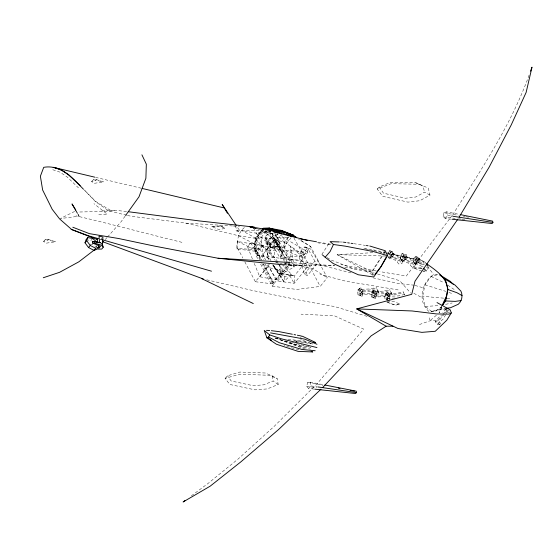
<?xml version="1.0" encoding="UTF-8"?>
<svg xmlns="http://www.w3.org/2000/svg" width="560" height="560" viewBox="0 0 560 560"><rect width="100%" height="100%" fill="white"/><g stroke="black" fill="none" stroke-linecap="round" stroke-linejoin="round"><path stroke-width="0.42" stroke-dasharray="2.8 2.1" d="M280.812 265.804L280.371 274.757L294.133 266.924L290.591 246.498L304.472 258.44L307.685 251.79L283.745 237.713L277.83 237.37L267.085 240.856L267.799 257.586L269.234 259.749L267.799 257.586M387.345 254.912L389.956 250.726L393.708 252.182L393.421 257.271L392.154 256.284L389.193 250.691L389.956 250.726L390.635 252.364L393.071 253.309L392.882 256.606L393.421 257.271L389.487 258.958L388.787 257.726L391.734 254.989L392.399 251.937L389.193 250.691L387.849 252.84M402.367 261.807L400.232 257.768L402.843 253.575L403.522 255.213L405.958 256.158L405.769 259.455L406.301 260.12L402.367 261.807L399.847 257.117L402.073 253.54L406.595 255.031L406.301 260.12L405.034 259.133L402.073 253.54L406.595 255.031M417.557 260.701L412.783 259.98L413.168 260.624L415.779 256.438L419.531 257.894L419.244 262.983L417.977 261.996L415.016 256.403L415.779 256.438L416.458 258.076L418.894 259.021L418.705 262.318L419.244 262.983L415.31 264.67L414.61 263.438L417.557 260.701L418.222 257.649L415.016 256.403L412.783 259.98L415.31 264.67M279.503 242.165L279.265 245.147L275.674 246.939L270.683 247.954L269.605 245.973L270.144 242.928L274.421 239.967L277.263 240.786L279.503 242.165L277.522 237.65L275.786 235.753L271.124 233.212L267.862 234.402L265.524 236.124L265.062 237.895L266.126 243.726L267.862 245.623L271.845 247.541L277.487 246.036L283.304 252.889M291.116 237.692L282.142 249.417L274.134 247.562L261.751 245.721L255.171 251.251L236.81 248.969C236.908 240.737 238.077 231.728 245.504 226.751M277.795 261.807L270.242 251.811L267.085 240.856L270.053 243.677L277.263 240.786L275.786 235.753L271.117 237.503L267.862 234.402L265.524 236.124L267.295 240.583L270.144 242.928L270.683 247.954L280.455 249.886L277.83 237.37L270.053 243.677L267.351 250.418L280.455 249.886L274.421 239.967M441.854 306.572L435.323 311.577L429.065 311.64C417.123 301.441 421.533 282.443 433.734 274.442L438.585 274.526M260.827 259.469C252.854 249.732 254.723 237.755 262.878 229.005M261.87 263.564L272.384 283.416L273.952 283.717L288.26 265.888L270.872 233.044L265.538 231.532L262.101 231.7C255.955 235.949 254.086 243.488 254.996 250.579L259.847 259.742M267.106 231.833L263.669 232.001C257.523 236.25 255.654 243.782 256.564 250.88L261.415 260.043M288.491 236.831L287.364 238.021L286.447 243.453L280.175 258.279L255.78 254.989L254.513 244.832L255.276 238.392L258.937 232.771L262.255 229.432M451.472 219.184L445.41 218.54L443.065 216.853L443.8 212.709L446.6 211.841L459.375 214.417M446.243 308.665L431.662 311.43L425.264 306.453L422.688 296.296L424.928 284.837L431.123 276.458L438.907 274.358M402.444 261.009L399.644 259.518L396.543 255.423L390.635 252.364L388.941 255.08L390.334 257.705L396.242 260.764L398.748 263.97L401.891 263.76L402.444 261.009L398.979 256.368L393.071 253.309M415.331 263.858L412.531 262.367L409.43 258.272L403.522 255.213L401.828 257.929L403.214 260.554L409.122 263.613L411.628 266.826L414.778 266.616L415.331 263.858L411.866 259.217L405.958 256.158M428.267 266.721L427.714 269.472L426.167 267.428M273.049 264.873L279.083 273.112L281.407 273.896L288.715 264.789L289.8 259.756L278.733 244.65L274.183 240.429L261.604 256.109L263.97 259.77M404.614 257.838L405.286 254.786L405.034 259.133L401.674 260.575L404.614 257.838L399.847 257.117L400.232 257.768M288.883 237.377L287.364 238.021L284.214 242.578L280.175 258.279C304.64 260.547 328.335 267.071 352.037 273.154M362.894 291.9L371.497 291.599L377.804 290.066L378.812 292.523L370.832 294.511L362.229 294.812L360.43 293.986L359.982 290.57L361.501 289.275L362.894 291.9L362.103 296.296L358.022 294.777L357.427 290.269L359.436 288.568L360.983 287.763L363.125 291.802L362.103 296.296L358.022 294.777L361.781 292.313L359.436 288.568L361.781 292.313L360.388 295.862L361.263 292.026L363.125 291.802M376.334 294.056L384.937 293.755L391.251 292.222L392.252 294.679L384.272 296.667L375.669 296.968L373.87 296.142L373.422 292.726L374.941 291.431L376.334 294.056L375.543 298.452L371.462 296.933L370.874 292.425L372.876 290.724L374.423 289.919L376.565 293.958L375.543 298.452L371.462 296.933L375.221 294.469L372.876 290.724L375.221 294.469L373.828 298.018L374.703 294.182L376.565 293.958M389.165 299.131L389.83 296.219L388.444 293.594L386.918 294.889L387.366 298.312L388.563 298.858M389.039 300.615L390.061 296.128L387.926 292.082L384.37 294.588L384.958 299.096L387.331 300.181L388.206 296.345L386.372 292.887L388.717 296.632L387.604 299.474M284.935 276.878L283.815 281.533L273.056 265.531L284.935 276.878L291.578 274.505L282.415 264.663M300.328 251.594L299.327 258.104L304.381 274.141L307.356 275.709L318.444 261.898L310.786 249.102L305.648 247.065L303.961 247.072L300.328 251.594L303.618 252.777L307.251 248.248L308.938 248.241M303.618 252.777L302.617 259.28L307.356 275.709M265.062 237.895L266.329 239.183L270.34 238.301L272.678 236.572L273.14 234.801L271.124 233.212M313.866 389.06L308.651 388.5L306.614 386.33L307.713 382.41L310.422 382.165L324.009 384.839M529.095 75.145C510.979 125.174 481.047 169.813 452.851 214.564M266.126 243.726L267.295 240.583L271.117 237.503M441.546 306.943L439.075 312.956L442.358 306.285M445.648 314.741L443.149 319.046L437.241 324.345L435.288 321.748L440.559 315.203M446.061 314.027L447.307 311.871L445.298 309.316L442.666 312.592M422.065 266.476L416.157 263.417L414.764 260.792L416.458 258.076L422.366 261.135L425.467 265.23M295.659 342.874L298.263 338.73M321.846 254.394L329.203 243.061M373.044 275.59L371.434 272.104L382.984 254.296M383.446 253.589L385.294 250.74M373.604 275.072L372.148 271.733L383.558 254.212M384.034 253.484L384.986 252.021L380.639 252.259M260.617 264.117L272.293 286.174L273.826 284.011L263.263 264.068M445.41 218.54L447.594 215.446L446.6 211.841M125.097 216.174L121.128 221.711L107.513 237.006M236.81 248.969L237.503 248.003L237.426 241.437L255.682 244.552L254.513 244.832L255.955 250.264L255.171 251.251M431.662 311.43L439.446 309.33L441.511 306.537M452.326 215.257L406.259 276.087L379.694 271.565M92.568 238.448L90.881 240.548L86.849 239.827M102.424 237.594L100.961 239.414L100.968 241.801M239.533 230.377L235.333 230.426L238.413 231.777L239.533 230.377L236.642 226.058M252.427 258.965L247.464 246.841L250.593 242.942L263.221 245.343L275.226 260.267M247.464 246.841L260.092 249.242L263.221 245.343M244.818 261.807L255.374 281.743L269.332 264.348M259.707 276.752L267.239 267.372L283.409 270.445L275.877 279.825L259.707 276.752L254.079 263.011M272.384 283.416L286.692 265.587L288.26 265.888M277.725 281.029L290.304 265.349L308.21 265.965L294.203 283.416L277.725 281.029L267.288 264.901M263.9 230.419L258.937 232.771L261.184 237.636L274.134 247.562L280.175 258.279L303.709 255.241L310.688 246.54L299.642 239.554M289.8 259.756L301.042 259.952L302.918 265.23L294.511 275.709L294.203 283.416L289.219 274.68L279.083 273.112M304.381 274.141L314.846 261.1L318.444 261.898M272.293 286.174L296.688 289.471L320.222 286.426L327.208 277.725L310.688 246.54L298.676 239.365M419.391 324.548L429.772 320.88L438.207 320.145L442.435 314.881M442.96 314.223L446.656 309.617M435.288 321.748L439.397 320.159L444.661 313.6M445.186 312.942L447.818 309.659L445.298 309.316L447.307 311.871L449.61 312.718M105.245 239.554L106.946 237.643M283.087 264.047L288.89 265.237L290.689 263.256L313.208 268.884L327.208 277.725M308.651 388.5L311.003 385.931L310.422 382.165M225.092 378.406L227.493 375.802L239.82 372.05L265.195 373.002L272.251 375.907L277.193 378.616L278.201 384.482L267.232 388.927L254.982 389.844L229.852 384.482L225.092 378.406L239.806 374.178L269.066 375.277L277.193 378.616M91.588 181.594L93.373 179.697L96.831 179.732L103.565 181.888L94.15 183.337L91.588 181.594L96.831 179.732M43.554 241.444L45.339 239.547L48.804 239.582L55.538 241.745L46.116 243.187L43.554 241.444L48.804 239.582M265.902 231.182L261.184 237.636L261.751 245.721L263.585 255.99M377.251 189.077L379.218 187.005L390.824 182.238L415.772 182.756L428.267 188.09L429.982 195.111L419.811 200.711L407.939 202.125L382.676 196.301L377.251 189.077L391.125 183.673L419.895 184.275M291.578 274.505L283.815 281.533L272.65 264.838M436.415 315.224L429.772 320.88L429.191 317.835M360.983 287.763L357.427 290.269L361.781 292.313M374.423 289.919L370.874 292.425L375.221 294.469M387.926 292.082L384.37 294.588L388.717 296.632L384.958 299.096L388.346 300.3M399.644 259.518L397.355 261.352L394.849 258.139L388.941 255.08M412.531 262.367L410.242 264.201L407.736 260.988L401.828 257.929M284.564 263.165L294.133 266.924L291.032 260.232L285.152 250.46L300.965 256.9L307.685 251.79L285.152 250.46L283.745 237.713M191.394 495.81L207.991 483.497L238.161 458.976L274.603 425.964L316.946 383.915L363.706 329.105L334.446 315.812L301.049 314.167M300.3 337.463L302.33 336.196M429.982 195.111L424.529 192.15L415.702 197.015L405.405 198.24L383.488 193.186L379.218 187.005M284.466 263.816L285.922 263.018M289.576 261.03L291.032 260.232L290.591 246.498M74.655 211.428L60.256 218.575L79.1 216.209L78.001 214.137M388.787 257.726L392.154 256.284L392.399 251.937L393.708 252.182M390.334 257.705L392.882 256.606L398.79 259.665L401.891 263.76M403.214 260.554L405.769 259.455L411.677 262.521L414.778 266.616M414.61 263.438L417.977 261.996L418.222 257.649L419.531 257.894M416.157 263.417L418.705 262.318L423.878 264.999M278.201 384.482L273.126 380.996L263.613 384.846L252.98 385.644L231.182 380.989L227.493 375.802M386.96 301.826L393.82 301.497L399.833 304.038L395.486 305.228L386.883 302.148M224.714 228.312L219.268 229.775L211.687 226.485L220.199 225.911L222.201 226.548L224.714 228.312L220.199 225.911M378.812 292.523L378.042 291.417L369.033 293.685L360.43 293.986M392.252 294.679L391.489 293.573L382.473 295.841L373.87 296.142M378.042 291.417L376.565 288.281L368.585 290.269L359.982 290.57L358.638 289.751L359.331 295.029M391.489 293.573L390.005 290.437L382.025 292.425L373.422 292.726L372.078 291.907L372.771 297.185M404.614 294.952L403.501 292.6L395.521 294.588L386.918 294.889L385.574 294.077L386.267 299.348M404.747 294.385L398.433 295.918L389.83 296.219M445.578 304.339L452.158 302.967M439.446 309.33L445.424 308.462M270.69 231.644L258.937 232.771L259.525 233.828L255.276 238.392L261.751 245.721L274.379 257.516L273.959 238.987L277.389 234.318L287.364 238.021M390.061 296.128L388.206 296.345L388.717 296.632M399.833 304.038L393.946 304.64L386.099 301.868M126.567 211.533L116.193 210.413L106.225 211.323L79.114 212.023M101.822 211.001L110.432 210.266L116.193 210.413M278.733 244.65L274.617 244.979L267.316 254.079L268.016 258.006L269.017 259.378M98.784 214.788L107.289 214.186L93.961 203.686M425.264 306.453L439.824 305.536M372.806 252.686L337.148 254.639L373.142 275.31M437.241 324.345L441.406 324.191L440.006 322.973L439.397 320.159M361.501 289.275L370.104 288.974L376.418 287.441L376.565 288.281M374.941 291.431L383.551 291.13L389.858 289.597L390.005 290.437M388.444 293.594L397.047 293.293L403.361 291.76L403.501 292.6M387.366 298.312L395.108 298.039M241.549 230.503L263.165 230.314L259.525 233.828L241.549 230.503L256.592 238.504L254.513 244.832L261.751 245.721L255.78 254.989L258.195 259.553M421.876 271.082L413.315 267.953L423.269 268.107M211.687 226.485L222.201 226.548M413.315 267.953L422.436 268.093M284.305 264.915L334.607 265.783L291.144 262.57M385.931 256.053L337.148 254.639L372.148 271.733M340.081 241.962L342.566 242.039M288.715 264.789L302.918 265.23M443.632 298.151L422.688 296.296M446.922 298.319L451.038 298.529M127.421 215.39L130.823 216.202L186.053 223.153L232.575 225.967M233.443 226.023L239.47 226.387M298.879 349.342L295.4 349.02L284.053 345.464M414.239 285.201L398.734 283.556L373.268 277.879M363.902 248.577L371.56 249.459L386.911 252.77M287.994 339.276L306.929 341.481M255.374 281.743L273.826 284.011M443.065 216.853L455.126 218.365M458.577 218.799L461.16 219.121M462.021 219.233L465.465 219.667M306.614 386.33L316.953 387.702M446.6 310.555L449.645 310.968M281.407 273.896L294.511 275.709L289.219 274.68M344.764 267.211L364.238 269.941L374.157 272.944M353.619 243.656L365.519 245.392M311.003 385.931L317.009 386.806M388.549 254.506L391.734 254.989M254.73 228.151L256.403 228.403M447.594 215.446L451.878 216.104M293.888 340.711L311.85 343.476M186.053 223.153L238.343 235.669L256.592 238.504L255.276 238.392C265.902 236.453 276.689 239.302 286.447 243.453L303.709 255.241L320.222 286.426M317.408 242.739L331.562 245.007M330.827 244.209L317.366 241.948M295.68 341.187L312.844 344.001L300.692 339.612M398.125 289.919L346.038 281.267L319.991 274.309M376.264 270.977L340.809 264.621M371.434 272.104L354.704 269.241L330.953 259.945L326.753 257.383M90.083 244.16L93.338 244.734M443.8 212.709L458.304 215.355M463.421 216.293L465.129 216.601M465.983 216.755L468.545 217.224M307.713 382.41L323.001 385.259M265.538 231.532L270.872 233.044M262.101 231.7L263.669 232.001M255.745 239.624L257.313 239.925M254.996 250.579L256.564 250.88M253.071 228.277L261.478 229.971M255.276 228.27L257.761 228.781M265.223 230.307L267.708 230.818M268.534 230.986L271.019 231.49L288.89 265.237M275.625 262.521L278.943 263.2M279.769 263.368L282.254 263.879M365.477 248.927L369.754 249.837M370.608 250.019L373.17 250.565M374.024 250.747L385.14 253.12M385.994 253.302L417.62 260.043L424.312 264.803M93.373 179.697L103.565 181.888M45.339 239.547L55.538 241.745M387.765 252.959L421.876 260.323L426.006 263.277M268.527 230.923L270.193 231.301M94.892 246.057L96.558 246.442M206.78 279.818L252.224 290.423L306.04 301.392L334.803 306.614L367.885 316.61M95.599 177.373L141.414 188.265M126.574 215.187L108.703 210.903L95.396 201.544L84.084 189.875M181.944 242.333C146.559 233.709 111.475 224.126 76.041 215.859M291.753 342.286L310.968 347.333L294.784 344.26L282.737 340.067M100.191 239.155L101.843 239.631M415.037 285.432L423.024 287.784M261.604 256.109L268.016 258.006M424.928 284.837L445.795 291.361M377.461 273.952L399.777 280.721L410.585 293.02M275.856 338.198L310.268 349.174M52.752 169.736L59.913 172.116L67.081 176.904L78.47 187.873M448.903 292.446L452.011 293.531M275.037 337.96L305.319 348.481M303.961 247.072L307.251 248.248M275.037 337.981L303.723 348.607M268.051 230.349L270.277 231.21M300.965 256.9L304.472 258.44M415.772 182.756L423.038 186.067L424.529 192.15M305.648 247.065L307.496 247.919L314.846 261.1M237.426 241.437L255.955 250.264L237.503 248.003L242.788 257.971M431.123 276.458L444.255 282.856M420.7 267.995L422.135 268.716M238.343 235.669L255.682 244.552M418.894 259.021L424.802 262.08L425.796 263.403M414.764 260.792L420.672 263.851L423.178 267.064M413.826 293.3L421.771 297.535M110.432 210.266L95.732 201.481L83.755 189.392M447.748 285.194L454.72 289.87M269.605 245.973L271.845 247.541M426.986 266.7L428.323 267.652L433.734 274.442M301.042 259.952L308.21 265.965M439.992 324.835L438.956 323.946L438.207 320.145M272.678 236.572L279.265 245.147L275.674 246.939L272.524 243.873L267.862 245.623L266.329 239.183M284.214 242.578L277.389 234.318L264.719 232.428L273.959 238.987L282.142 249.417M275.772 260.946L277.41 262.983M277.956 263.662L283.409 270.445M273.056 265.531L280.371 274.757L279.153 262.689M250.593 242.942L261.856 259.469M264.789 263.774L267.239 267.372M274.183 240.429L287.462 260.953M287.931 261.681L290.304 265.349M234.899 225.869L238.413 231.777M77.854 214.039L79.1 216.209M293.944 238.021L303.709 255.241M387.702 255.591L389.487 258.958M274.575 232.827L289.478 260.974M269.304 232.75L284.263 261.009M284.669 261.772L286.692 265.587M253.617 227.927L271.481 261.674M263.438 263.858L273.952 283.717M260.092 249.242L265.615 259.945M267.981 264.537L275.877 279.825M275.8 241.577L277.487 246.036L270.683 247.954L270.144 242.928M96.11 245.476L96.572 246.939M272.251 375.907L273.126 380.996M259 255.402L257.915 245.245"/><path stroke-width="0.84" d="M440.188 275.352L445.305 279.335L454.986 285.033L460.915 291.13C463.022 295.652 462.014 300.832 458.353 304.227L450.548 307.713L446.278 308.336M98.189 249.123L101.759 249.067L103.257 247.198L102.466 244.706L102.914 236.985M263.228 229.649L263.361 228.319L268.863 228.067L280.924 230.314L293.503 235.263L296.695 237.692L307.461 240.443M274.176 232.064L274.4 229.95L268.863 228.067L286.083 232.673L293.503 235.263L280.924 230.314L296.695 237.692L274.176 232.064L267.729 228.361L263.361 228.319L262.255 229.432M426.699 263.767C435.463 270.165 446.005 276.738 447.713 288.407L446.39 297.78L442.61 305.109L445.641 300.958L447.881 289.499L445.305 279.335M267.309 230.062L267.729 228.361L286.083 232.673L291.375 236.341L274.4 229.95L269.409 229.215M98.252 244.839L98.952 247.023L97.265 249.123L94.003 250.369L88.55 247.555L85.008 242.795L86.044 239.68L87.731 237.58L92.568 238.448L96.936 242.13M85.008 242.795L86.695 240.695L87.731 237.58M530.544 71.169L532 67.193L526.113 92.477L511.224 124.943L489.097 167.237L459.207 216.958M457.828 219.156L415.002 281.19L411.719 294.315L356.713 308.91L397.95 328.496L421.876 332.36L435.281 331.268L446.845 320.152L451.297 312.935L450.233 309.897L442.162 305.438L446.089 296.786M325.171 257.257L333.249 263.55L358.337 274.778L373.688 276.99L380.947 266.735L387.555 255.626L373.408 251.552L345.254 246.155L333.438 244.51L330.085 251.559L325.171 257.257L322.399 254.87M386.386 256.837L380.947 266.735L374.899 274.456M269.731 334.929L264.243 330.442L266.931 337.848L268.555 337.043L269.731 334.929L281.54 338.856L316.939 347.564M460.222 214.592L492.59 221.109L492.947 222.404L492.163 223.517L452.34 219.275M125.594 215.481L138.999 196.798L145.887 178.283L146.335 164.192L141.918 154.819M88.55 247.555L90.237 245.455L86.695 240.695M94.003 250.369L95.69 248.269L98.952 247.023M102.41 242.739L103.544 241.465M324.856 385.007L356.279 391.188L356.489 392.581L355.621 393.533L314.734 389.158M322.861 387.345L371.112 335.881L386.127 326.214L392.896 326.172M320.999 389.179L278.677 429.45L240.849 461.874L210.182 486.171L183.099 501.97L185.171 500.43M94.738 249.634L78.855 261.814L59.563 272.321L43.267 277.753M451.297 312.935L449.022 314.132L436.653 313.95L412.027 310.961L356.713 308.91L386.127 326.214M265.447 229.334L267.729 228.361L269.927 230.447M461.062 300.566L455.238 301.378L445.641 300.958M423.416 271.271L424.921 271.082M102.466 244.706L100.562 242.69L92.351 241.332L92.687 243.159L94.206 242.991L101.353 245.175L103.257 247.198M266.462 330.344L269.647 330.484M330.946 241.668L339.248 241.934M72.814 227.241L89.439 233.653L118.72 238.532L154.364 246.071L218.092 258.258L290.276 262.507M315.182 350.742L301.973 349.454L279.391 342.748L268.555 337.043M218.092 258.258L284.305 264.915M281.309 233.905L274.4 229.95L271.81 230.51L249.368 226.555L250.782 227.017M128.289 211.722L199.136 220.906L254.373 227.087M313.817 342.279L315.539 342.482L302.33 336.196M271.355 330.687L279.034 331.625L292.348 334.236M343.42 242.165L345.968 242.536M347.669 242.788L349.37 243.033M351.071 243.285L352.772 243.53M366.373 245.518L368.074 245.77M317.87 386.932L356.489 392.581M263.361 228.319L266.336 228.76M452.732 216.23L492.947 222.404M95.095 241.738L100.562 242.69M270.515 332.878L304.836 339.164L316.981 344.267M300.615 238.889L316.533 241.801M338.289 388.115L339.983 388.43M350.175 390.327L354.424 391.118M251.93 227.059L249.368 226.555L251.867 227.129M262.185 229.061L263.893 229.397M294.014 334.565L295.673 334.894M297.339 335.216L301.497 336.035M102.13 236.824L99.001 236.166L99.645 242.886M102.354 241.577L203.42 279.034M53.179 167.286L94.752 177.17M142.261 188.468L223.706 207.83M211.498 271.194L101.843 239.631M98.539 238.679L88.62 235.83L71.645 229.502L59.626 218.932L52.185 209.286L42.637 190.001L40.383 176.225L43.722 167.328C60.697 164.318 72.884 178.325 83.489 189.266M369.775 246.015L385.294 250.74L387.555 255.626M92.351 241.332L94.808 242.13M54.439 167.636L61.6 170.009L68.768 174.797L80.157 185.773M447.881 289.499L456.932 292.712L462.042 295.561M311.101 351.344L312.739 351.946L298.095 351.372L276.402 344.225L266.931 337.848M71.127 229.341L97.489 239.638M92.687 243.159L100.52 246.218L99.022 248.08L98.231 245.595M294.49 236.642L296.695 237.692M201.733 278.642L253.295 303.555M90.237 245.455L95.69 248.269M271.026 229.145L273.105 230.23M437.024 302.575L442.162 305.438M274.288 231.007L277.55 232.939M439.607 274.792L450.149 281.267L453.215 284.221M268.681 338.485L271.502 340.452M330.12 241.647L333.438 244.51M423.899 268.66L426.433 270.893M426.286 264.068L427.777 266.056M236.159 225.337L222.18 204.442L227.444 213.311M75.754 210L72.009 203.931L77.434 213.318M97.055 238.595L97.706 242.48"/></g></svg>
